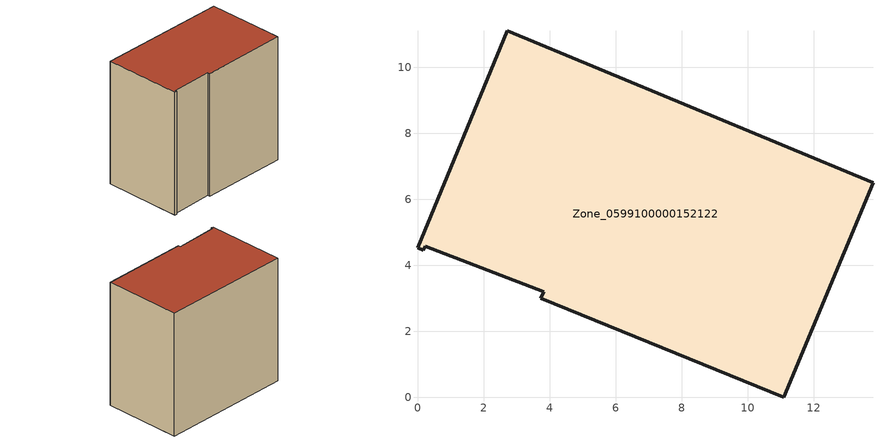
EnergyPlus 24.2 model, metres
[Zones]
Zone_0599100000152122
 floor ground (C_G): 3.83,3.19 0.23,4.58 0.18,4.46 0,4.53 2.72,11.1 13.8,6.5 11.1,0 3.74,3 z0
 wall outside (C_F): 0,4.53 0.18,4.46 0.23,4.58 3.83,3.19 3.74,3 11.1,0 13.8,6.5 2.72,11.1 0,4.53 z0:11.37
 roof outside (C_R): 0.23,4.58 3.83,3.19 3.74,3 11.1,0 13.8,6.5 2.72,11.1 0,4.53 0.18,4.46 z11.37
[BUILDING]
Pand.0599100000152122: North Axis=0; Terrain=City; Loads Convergence Tolerance Value=0.04; Temperature Convergence Tolerance Value=0.4; Solar Distribution=FullExterior; Maximum Number of Warmup Days=25; Minimum Number of Warmup Days=1
[Site:Location]
Rotterdam.The.Hague.AP_ZH_NLD Design_Conditions: Latitude=51.96; Longitude=4.45; Time Zone=1; Elevation=-4.5
[SITE:GROUNDTEMPERATURE:BUILDINGSURFACE]
18, 18, 18, 18, 18, 18, 18, 18, 18, 18, 18, 18
[MATERIAL] Thermal Absorptance=0.9; Solar Absorptance=0.7; Visible Absorptance=0.7
Name | Roughness | Thickness | Conductivity | Density | Specific Heat
G.TC.1946 | MediumSmooth | 0.15 | 1 | 540 | 1210
F.TC.1946 | Rough | 0.3 | 0.857143 | 1920 | 840
R.TC.1946 | MediumRough | 0.2 | 0.909091 | 1500 | 1000
[CONSTRUCTION]
C_G: G.TC.1946
C_F: F.TC.1946
C_R: R.TC.1946
[ZONE]
Zone_0599100000152122: Type=1; Multiplier=1; Ceiling Height=Autocalculate; Volume=Autocalculate; Floor Area=autocalculate; Part of Total Floor Area=Yes
[ZONEINFILTRATION:DESIGNFLOWRATE]
Infil_Zone_0599100000152122: Zone or ZoneList or Space or SpaceList=Zone_0599100000152122; Schedule=AlwaysOn; Design Flow Rate Calculation Method=Flow/Area; Flow Rate per Floor Area=0.003; Constant Term Coefficient=1; Temperature Term Coefficient=0; Velocity Term Coefficient=0; Velocity Squared Term Coefficient=0
[HVACTEMPLATE:ZONE:IDEALLOADSAIRSYSTEM]
Zone_0599100000152122: Maximum Heating Supply Air Temperature=50; Minimum Cooling Supply Air Temperature=13; Maximum Heating Supply Air Humidity Ratio=0.0156; Minimum Cooling Supply Air Humidity Ratio=0.0077; Heating Limit=NoLimit; Cooling Limit=NoLimit; Dehumidification Control Type=ConstantSensibleHeatRatio; Cooling Sensible Heat Ratio=0.7; Dehumidification Setpoint=60; Humidification Control Type=None; Humidification Setpoint=30; Outdoor Air Method=None; Outdoor Air Flow Rate per Person=0.00944; Outdoor Air Flow Rate per Zone Floor Area=0; Outdoor Air Flow Rate per Zone=0; Demand Controlled Ventilation Type=None; Outdoor Air Economizer Type=NoEconomizer; Heat Recovery Type=None; Sensible Heat Recovery Effectiveness=0.7; Latent Heat Recovery Effectiveness=0.65
[ZONECONTROL:THERMOSTAT]
ThermostatControl_Zone_0599100000152122: Zone or ZoneList=Zone_0599100000152122; Control Type Schedule=DualSetpointControlType; Control 1=Thermostat_Zone_0599100000152122; Temperature Difference Between Cutout And Setpoint=0
[THERMOSTATSETPOINT:DUALSETPOINT]
Thermostat_Zone_0599100000152122: Heating Setpoint Temperature Schedule=HeatingSetpoint_Zone_0599100000152122; Cooling Setpoint Temperature Schedule=CoolingSetpoint_Zone_0599100000152122
[SCHEDULE:COMPACT]
HeatingSetpoint_Zone_0599100000152122: Through: 12/31, For: AllDays, Until: 24:00, 21
CoolingSetpoint_Zone_0599100000152122: Through: 12/31, For: AllDays, Until: 24:00, 24
DualSetpointControlType: Through: 12/31, For: AllDays, Until: 24:00, 4
AlwaysOn: Through: 12/31, For: AllDays, Until: 24:00, 1
